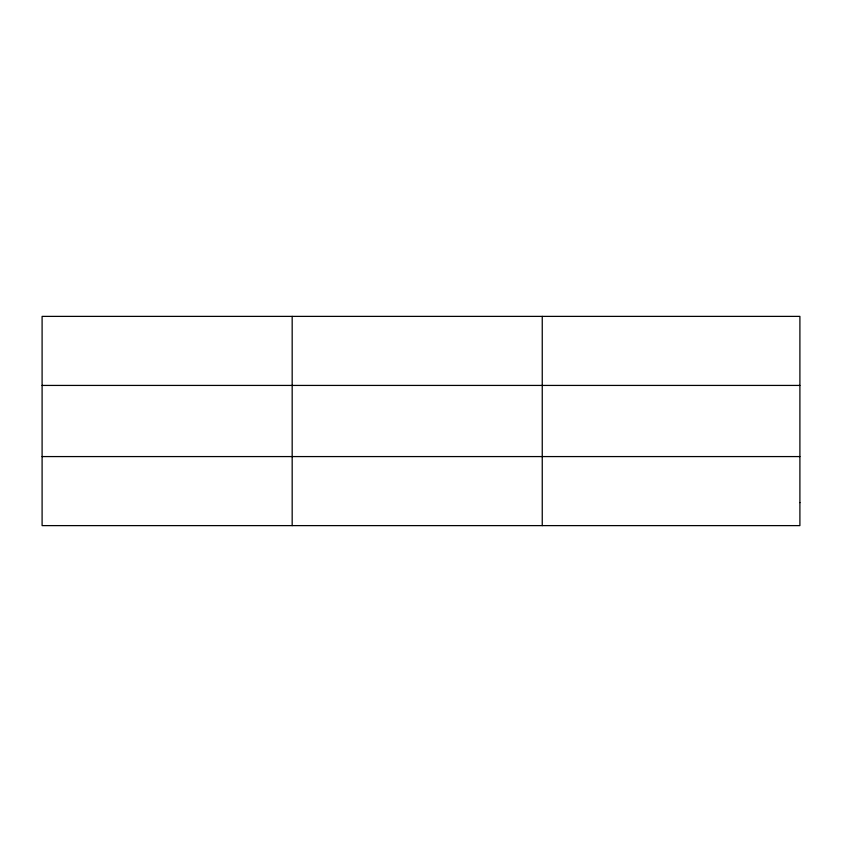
<?xml version="1.0" encoding="UTF-8"?>
<svg xmlns="http://www.w3.org/2000/svg" width="842" height="842" viewBox="0 0 842 842"><rect width="100%" height="100%" fill="white"/><g stroke="black" fill="none" stroke-linecap="round" stroke-linejoin="round"><path stroke-width="1.26" d="M292.174 316.382L292.174 525.618M542.248 316.382L542.248 525.618M42.1 385.425L799.9 385.425M42.1 456.575L799.9 456.575M799.9 502.6L799.9 525.618L42.1 525.618L42.1 316.382L799.9 316.382L799.9 502.6"/></g></svg>
